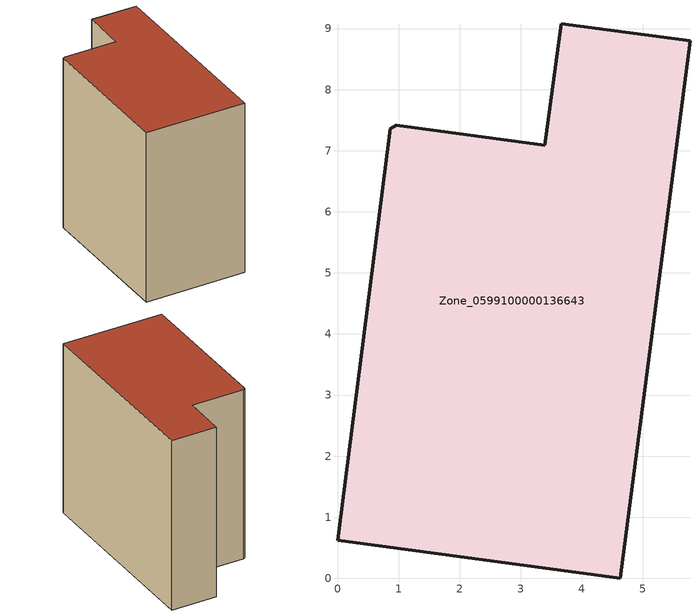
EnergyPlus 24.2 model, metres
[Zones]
Zone_0599100000136643
 floor ground (C_G): 0,0.62 0.86,7.36 0.96,7.42 3.39,7.09 3.66,9.08 5.77,8.8 4.63,0 z2.72
 wall outside (C_F): 0.86,7.36 0,0.62 4.63,0 5.77,8.8 3.66,9.08 3.39,7.09 0.96,7.42 0.86,7.36 z2.72:10.9
 roof outside (C_R): 5.77,8.8 3.66,9.08 3.39,7.09 0.96,7.42 0.86,7.36 0,0.62 4.63,0 z10.9
[BUILDING]
Pand.0599100000136643: North Axis=0; Terrain=City; Loads Convergence Tolerance Value=0.04; Temperature Convergence Tolerance Value=0.4; Solar Distribution=FullExterior; Maximum Number of Warmup Days=25; Minimum Number of Warmup Days=1
[Site:Location]
Rotterdam.The.Hague.AP_ZH_NLD Design_Conditions: Latitude=51.96; Longitude=4.45; Time Zone=1; Elevation=-4.5
[SITE:GROUNDTEMPERATURE:BUILDINGSURFACE]
18, 18, 18, 18, 18, 18, 18, 18, 18, 18, 18, 18
[MATERIAL] Thermal Absorptance=0.9; Solar Absorptance=0.7; Visible Absorptance=0.7
Name | Roughness | Thickness | Conductivity | Density | Specific Heat
G.TI.1946 | MediumSmooth | 0.15 | 1 | 540 | 1210
F.TI.1946 | Rough | 0.3 | 0.857143 | 1920 | 840
R.TI.1946 | MediumRough | 0.2 | 0.1 | 1500 | 1000
[CONSTRUCTION]
C_G: G.TI.1946
C_F: F.TI.1946
C_R: R.TI.1946
[ZONE]
Zone_0599100000136643: Type=1; Multiplier=1; Ceiling Height=Autocalculate; Volume=Autocalculate; Floor Area=autocalculate; Part of Total Floor Area=Yes
[ZONEINFILTRATION:DESIGNFLOWRATE]
Infil_Zone_0599100000136643: Zone or ZoneList or Space or SpaceList=Zone_0599100000136643; Schedule=AlwaysOn; Design Flow Rate Calculation Method=Flow/Area; Flow Rate per Floor Area=0.003; Constant Term Coefficient=1; Temperature Term Coefficient=0; Velocity Term Coefficient=0; Velocity Squared Term Coefficient=0
[HVACTEMPLATE:ZONE:IDEALLOADSAIRSYSTEM]
Zone_0599100000136643: Maximum Heating Supply Air Temperature=50; Minimum Cooling Supply Air Temperature=13; Maximum Heating Supply Air Humidity Ratio=0.0156; Minimum Cooling Supply Air Humidity Ratio=0.0077; Heating Limit=NoLimit; Cooling Limit=NoLimit; Dehumidification Control Type=ConstantSensibleHeatRatio; Cooling Sensible Heat Ratio=0.7; Dehumidification Setpoint=60; Humidification Control Type=None; Humidification Setpoint=30; Outdoor Air Method=None; Outdoor Air Flow Rate per Person=0.00944; Outdoor Air Flow Rate per Zone Floor Area=0; Outdoor Air Flow Rate per Zone=0; Demand Controlled Ventilation Type=None; Outdoor Air Economizer Type=NoEconomizer; Heat Recovery Type=None; Sensible Heat Recovery Effectiveness=0.7; Latent Heat Recovery Effectiveness=0.65
[ZONECONTROL:THERMOSTAT]
ThermostatControl_Zone_0599100000136643: Zone or ZoneList=Zone_0599100000136643; Control Type Schedule=DualSetpointControlType; Control 1=Thermostat_Zone_0599100000136643; Temperature Difference Between Cutout And Setpoint=0
[THERMOSTATSETPOINT:DUALSETPOINT]
Thermostat_Zone_0599100000136643: Heating Setpoint Temperature Schedule=HeatingSetpoint_Zone_0599100000136643; Cooling Setpoint Temperature Schedule=CoolingSetpoint_Zone_0599100000136643
[SCHEDULE:COMPACT]
HeatingSetpoint_Zone_0599100000136643: Through: 12/31, For: AllDays, Until: 24:00, 21
CoolingSetpoint_Zone_0599100000136643: Through: 12/31, For: AllDays, Until: 24:00, 24
DualSetpointControlType: Through: 12/31, For: AllDays, Until: 24:00, 4
AlwaysOn: Through: 12/31, For: AllDays, Until: 24:00, 1
